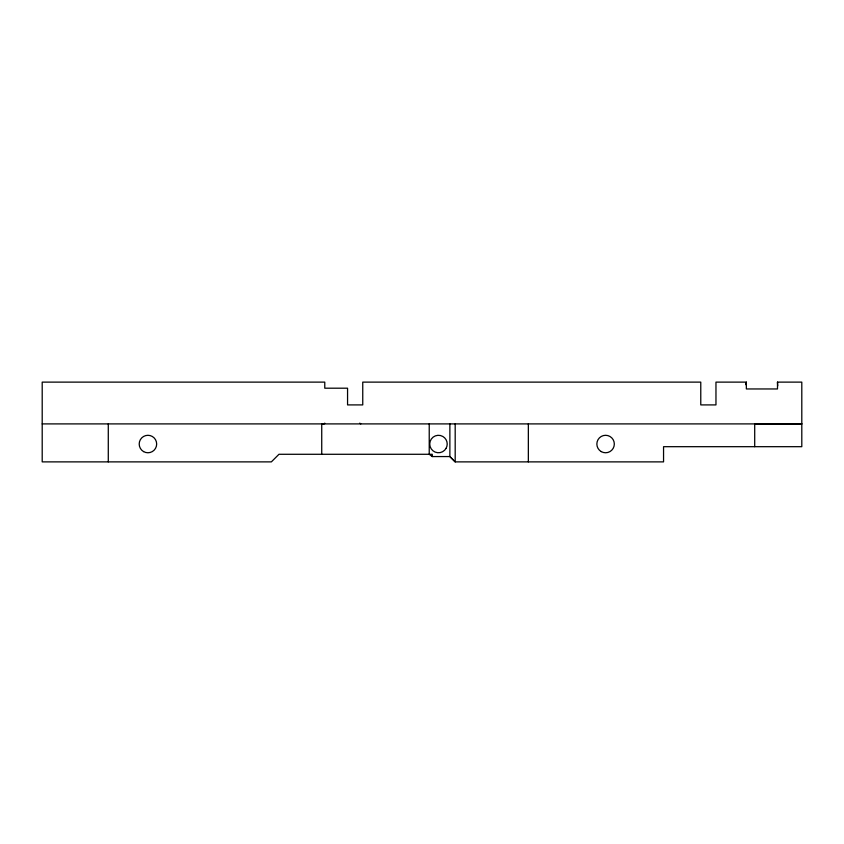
<?xml version="1.0" encoding="UTF-8"?>
<svg xmlns="http://www.w3.org/2000/svg" width="844" height="844" viewBox="0 0 844 844"><rect width="100%" height="100%" fill="white"/><g stroke="black" fill="none" stroke-linecap="round" stroke-linejoin="round"><path stroke-width="1.27" d="M745.621 384.653L746.349 382.121L715.965 382.121L715.965 404.909L700.773 404.909L700.773 382.121L362.751 382.121L362.751 404.909L347.559 404.909L347.559 388.198L324.771 388.198L324.771 382.121L42.2 382.121L42.2 461.879L271.367 461.879L278.963 454.283L432.265 454.283L432.265 456.562L449.873 456.562L455.19 461.879L663.553 461.879L663.553 446.687L801.8 446.687L801.8 382.121L777.493 382.121L777.493 388.957L746.349 388.957L746.349 382.121M324.771 423.139L324.223 423.899L321.733 423.899L321.733 454.283M777.598 423.888L801.8 423.899L754.705 423.899L754.705 446.687M42.2 423.899L801.8 423.899M359.713 423.139L360.789 423.899M432.265 456.562L429.227 454.283L429.227 423.899M777.493 382.121L777.714 385.919M528.344 423.899L528.344 461.879M455.19 423.899L455.19 461.879L449.873 456.562L449.873 423.899M108.285 423.899L108.285 461.879M446.043 448.396L444.661 450.2A8.735 8.735 0 0 1 432.866 450.717A8.735 8.735 0 0 1 431.326 439.017A8.735 8.735 0 0 1 442.847 436.464L444.661 437.857A8.735 8.735 0 0 1 446.043 448.396M143.564 451.593A8.735 8.735 0 0 0 156.667 444.028A8.735 8.735 0 0 0 143.564 436.464A8.735 8.735 0 0 0 143.564 451.593M601.223 451.593A8.735 8.735 0 0 0 614.326 444.028A8.735 8.735 0 0 0 601.223 436.464A8.735 8.735 0 0 0 601.223 451.593"/></g></svg>
